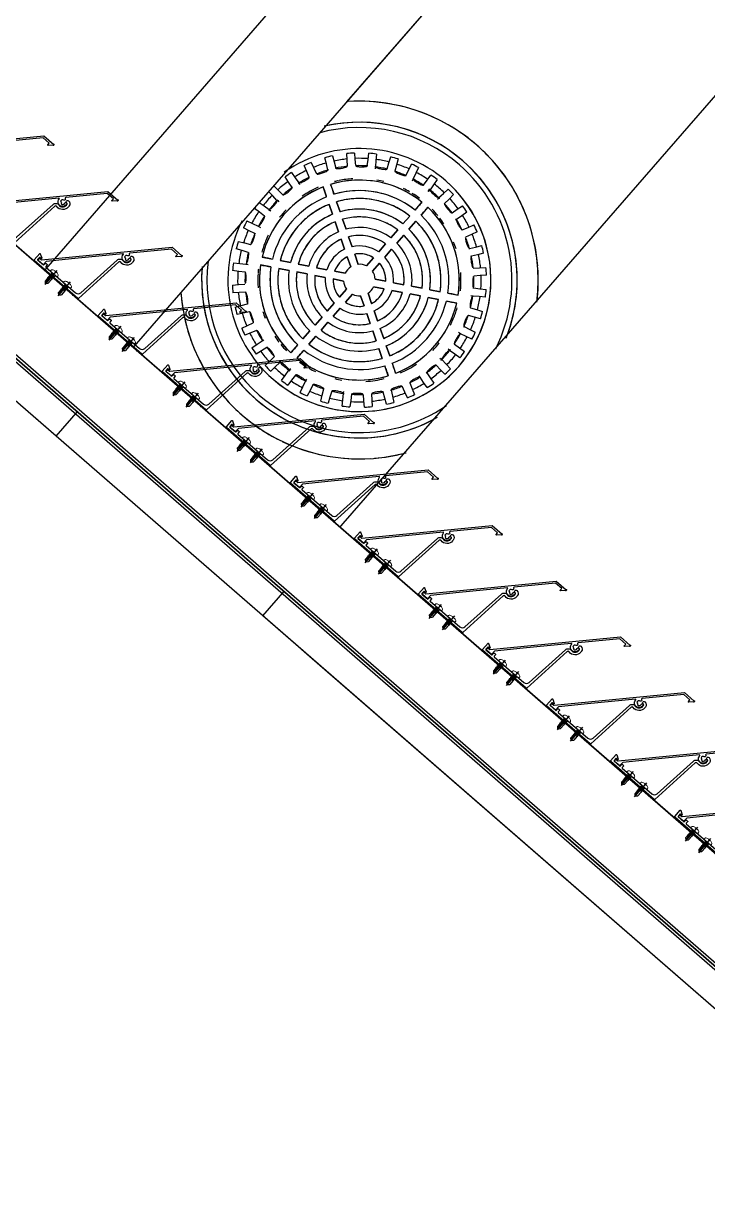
# Model space of a CAD drawing. Header units: millimetres. Extents: x -25371 to 2282244, y -90657 to 147824.
# Drawn here: x 1864195 to 1864719, y 41084 to 41974 of the extents above; entities that cross this region are included whole.
import ezdxf

# ---------------------------------------------------------------- set-up
doc = ezdxf.new("R2010")
doc.units = ezdxf.units.MM
doc.set_wipeout_variables(frame=1)
for name, color, linetype in [('000 - EXISTING_CANOPY_MAIN_COLOR_251', 7, 'Continuous'), ('010 - ASPG_ACCESSORIES_MAIN_COLOR_1', 7, 'Continuous'), ('010 - ASPG_EXTR_MAIN_COLOR_2', 7, 'Continuous'), ('010 - ASPG_FASTERN_MAIN_COLOR_1', 7, 'Continuous'), ('010 - ASPG_FRAMING_MAIN_COLOR_2', 7, 'Continuous'), ('010 - ASPG_FRAMING_SUB_COLOR_2', 7, 'Continuous'), ('010 - ASPG_FRAMING_WIPEOUT_', 7, 'Continuous')]:
    doc.layers.add(name, color=color, linetype=linetype)
doc.layers.add('010 - ASPG_EXTR_DEF_SUB', color=7, linetype='Continuous', plot=False)
doc.layers.add('SCREW', color=7, linetype='Continuous', lineweight=5)

# ---------------------------------------------------------------- blocks, each defined once
blk = doc.blocks.new('ø100 RD_ - ø100 RD_-V63-2510-01 ROOF LEVEL PLAN')
at = {"layer": '000 - EXISTING_CANOPY_MAIN_COLOR_251', "color": 7}
for p, q in [((-19.68, 85.51), (-19.35, 83.65)), ((-4.79, 85.95), (-4.93, 87.26)), ((-4.53, 87.62), (-4.53, 85.99)), ((4.93, 87.25), (4.79, 85.94)), ((25.71, 83.89), (25.28, 82.7)), ((-47.74, 73.62), (-46.93, 72.21)), ((-36.84, 57.75), (-40.87, 64.73)), ((-35.63, 67.76), (-31.59, 60.78)), ((31.59, 60.78), (35.63, 67.76)), ((40.87, 64.73), (36.84, 57.75)), ((-28.57, 55.54), (-24.53, 48.55)), ((-24.53, 48.55), (-28.57, 55.54)), ((28.57, 55.54), (24.53, 48.55)), ((24.53, 48.55), (28.57, 55.54)), ((-33.82, 52.51), (-29.78, 45.52)), ((-29.78, 45.52), (-33.82, 52.51)), ((33.82, 52.51), (29.78, 45.52)), ((29.78, 45.52), (33.82, 52.51)), ((73.62, 47.74), (72.16, 46.9)), ((-26.75, 40.28), (-22.71, 33.28)), ((-22.71, 33.28), (-26.75, 40.28)), ((-21.5, 43.31), (-17.47, 36.31)), ((-17.47, 36.31), (-21.5, 43.31)), ((21.5, 43.31), (17.47, 36.31)), ((17.47, 36.31), (21.5, 43.31)), ((26.75, 40.28), (22.71, 33.28)), ((22.71, 33.28), (26.75, 40.28)), ((-19.68, 28.03), (-15.63, 21.01)), ((-15.63, 21.01), (-19.68, 28.03)), ((-14.43, 31.06), (-10.38, 24.04)), ((-10.38, 24.04), (-14.43, 31.06)), ((10.38, 24.04), (14.43, 31.06)), ((14.37, 30.95), (10.38, 24.04)), ((19.68, 28.03), (15.63, 21.01)), ((15.63, 21.01), (19.68, 28.03)), ((-83.89, 25.71), (-82.64, 25.25)), ((-7.33, 18.76), (-3.23, 11.65)), ((-3.23, 11.65), (-7.33, 18.76)), ((7.33, 18.76), (3.23, 11.65)), ((3.23, 11.65), (7.33, 18.76)), ((85.51, 19.68), (83.65, 19.35)), ((-12.58, 15.73), (-8.48, 8.62)), ((-8.48, 8.62), (-12.58, 15.73)), ((12.58, 15.73), (8.48, 8.62)), ((8.48, 8.62), (12.58, 15.73)), ((-87.25, 4.93), (-85.81, 4.78)), ((-76.5, 3.03), (-68.43, 3.03)), ((-62.38, 3.03), (-54.31, 3.03)), ((-54.31, 3.03), (-62.38, 3.03)), ((-48.26, 3.03), (-40.18, 3.03)), ((-40.18, 3.03), (-48.26, 3.03)), ((-34.12, 3.03), (-26.02, 3.03)), ((-26.02, 3.03), (-34.12, 3.03)), ((-19.92, 3.03), (-11.7, 3.03)), ((-11.7, 3.03), (-19.92, 3.03)), ((19.92, 3.03), (11.7, 3.03)), ((11.7, 3.03), (19.92, 3.03)), ((34.12, 3.03), (26.02, 3.03)), ((26.02, 3.03), (34.12, 3.03)), ((48.26, 3.03), (40.18, 3.03)), ((40.18, 3.03), (48.26, 3.03)), ((62.38, 3.03), (54.31, 3.03)), ((54.31, 3.03), (62.38, 3.03)), ((68.43, 3.03), (76.5, 3.03)), ((85.81, 4.78), (87.26, 4.93)), ((87.62, 4.53), (85.86, 4.53)), ((-87.62, -4.53), (-85.86, -4.53)), ((-85.81, -4.78), (-87.26, -4.93)), ((-68.43, -3.03), (-76.5, -3.03)), ((-62.38, -3.03), (-54.31, -3.03)), ((-54.31, -3.03), (-62.38, -3.03)), ((-48.26, -3.03), (-40.18, -3.03)), ((-40.18, -3.03), (-48.26, -3.03)), ((-34.12, -3.03), (-26.02, -3.03)), ((-26.02, -3.03), (-34.12, -3.03)), ((-19.92, -3.03), (-11.7, -3.03)), ((-11.7, -3.03), (-19.92, -3.03)), ((-12.58, -15.73), (-8.48, -8.62)), ((-8.48, -8.62), (-12.58, -15.73)), ((12.58, -15.73), (8.48, -8.62)), ((8.48, -8.62), (12.58, -15.73)), ((19.92, -3.03), (11.7, -3.03)), ((11.7, -3.03), (19.92, -3.03)), ((34.12, -3.03), (26.02, -3.03)), ((26.02, -3.03), (34.12, -3.03)), ((48.26, -3.03), (40.18, -3.03)), ((40.18, -3.03), (48.26, -3.03)), ((62.38, -3.03), (54.31, -3.03)), ((54.31, -3.03), (62.38, -3.03)), ((76.5, -3.03), (68.43, -3.03)), ((87.25, -4.93), (85.81, -4.78)), ((-7.33, -18.76), (-3.23, -11.65)), ((-3.23, -11.65), (-7.33, -18.76)), ((7.33, -18.76), (3.23, -11.65)), ((3.23, -11.65), (7.33, -18.76)), ((-85.51, -19.68), (-83.65, -19.35)), ((-19.68, -28.03), (-15.63, -21.01)), ((-15.63, -21.01), (-19.68, -28.03)), ((-14.43, -31.06), (-10.38, -24.04)), ((-10.38, -24.04), (-14.43, -31.06)), ((14.43, -31.06), (10.38, -24.04)), ((10.38, -24.04), (14.37, -30.95)), ((19.68, -28.03), (15.63, -21.01)), ((15.63, -21.01), (19.68, -28.03)), ((83.89, -25.71), (82.64, -25.25)), ((-26.75, -40.28), (-22.71, -33.28)), ((-22.71, -33.28), (-26.75, -40.28)), ((26.75, -40.28), (22.71, -33.28)), ((22.71, -33.28), (26.75, -40.28)), ((-21.5, -43.31), (-17.47, -36.31)), ((-17.47, -36.31), (-21.5, -43.31)), ((21.5, -43.31), (17.47, -36.31)), ((17.47, -36.31), (21.5, -43.31)), ((-73.62, -47.74), (-72.16, -46.9)), ((-33.82, -52.51), (-29.78, -45.52)), ((-29.78, -45.52), (-33.82, -52.51)), ((-28.57, -55.54), (-24.53, -48.55)), ((-24.53, -48.55), (-28.57, -55.54)), ((28.57, -55.54), (24.53, -48.55)), ((24.53, -48.55), (28.57, -55.54)), ((33.82, -52.51), (29.78, -45.52)), ((29.78, -45.52), (33.82, -52.51)), ((-40.87, -64.73), (-36.84, -57.75)), ((-31.59, -60.78), (-35.63, -67.76)), ((35.63, -67.76), (31.59, -60.78)), ((36.84, -57.75), (40.87, -64.73)), ((47.74, -73.62), (46.93, -72.21)), ((-25.71, -83.89), (-25.25, -82.63)), ((-4.93, -87.25), (-4.78, -85.87)), ((4.53, -87.62), (4.53, -85.93)), ((4.78, -85.88), (4.93, -87.26)), ((19.68, -85.51), (19.33, -83.53))]:
    blk.add_line(p, q, dxfattribs=at)
at = {"layer": '000 - EXISTING_CANOPY_MAIN_COLOR_251', "color": 7, "flags": 128}
for points in [[(-38.46, 89.46), (-36.34, 85.13), (-34.23, 80.79)], [(-25.7, 83.87), (-26.87, 88.56), (-28.04, 93.25)], [(-22.34, 94.78), (-21.01, 90.14), (-19.68, 85.51)], [(-10.75, 87.06), (-11.09, 91.88), (-11.43, 96.7)], [(-5.54, 97.22), (-5.04, 92.42), (-4.53, 87.62)], [(4.53, 87.6), (5.04, 92.41), (5.54, 97.22)], [(11.43, 96.7), (11.09, 91.89), (10.75, 87.08)], [(19.68, 85.49), (21.01, 90.13), (22.34, 94.78)], [(28.04, 93.25), (26.88, 88.57), (25.71, 83.89)], [(34.22, 80.77), (36.34, 85.12), (38.46, 89.46)], [(-53.41, 81.42), (-50.57, 77.52), (-47.74, 73.62)], [(-39.88, 78.13), (-41.84, 82.55), (-43.81, 86.96)], [(43.81, 86.96), (41.85, 82.56), (39.89, 78.15)], [(47.73, 73.6), (50.57, 77.51), (53.41, 81.42)], [(-52.84, 70.02), (-55.54, 74.03), (-58.25, 78.04)], [(58.25, 78.04), (55.55, 74.04), (52.85, 70.04)], [(-64.19, 59.78), (-67.55, 63.26), (-70.91, 66.74)], [(-66.74, 70.91), (-63.27, 67.56), (-59.8, 64.21)], [(59.78, 64.19), (63.26, 67.55), (66.74, 70.91)], [(70.91, 66.74), (67.56, 63.27), (64.21, 59.8)], [(-78.04, 58.25), (-74.04, 55.55), (-70.04, 52.85)], [(70.02, 52.84), (74.03, 55.54), (78.04, 58.25)], [(-73.6, 47.73), (-77.51, 50.57), (-81.42, 53.41)], [(81.42, 53.41), (77.52, 50.57), (73.62, 47.74)], [(-80.77, 34.22), (-85.12, 36.34), (-89.46, 38.46)], [(-86.96, 43.81), (-82.56, 41.85), (-78.15, 39.89)], [(78.13, 39.88), (82.55, 41.84), (86.96, 43.81)], [(89.46, 38.46), (85.13, 36.34), (80.79, 34.23)], [(-93.25, 28.04), (-88.57, 26.88), (-83.89, 25.71)], [(83.87, 25.7), (88.56, 26.87), (93.25, 28.04)], [(-85.49, 19.68), (-90.13, 21.01), (-94.78, 22.34)], [(94.78, 22.34), (90.14, 21.01), (85.51, 19.68)], [(-96.7, 11.43), (-91.89, 11.09), (-87.08, 10.75)], [(87.06, 10.75), (91.88, 11.09), (96.7, 11.43)], [(-87.6, 4.53), (-92.41, 5.04), (-97.22, 5.54)], [(97.22, 5.54), (92.42, 5.04), (87.62, 4.53)], [(-97.22, -5.54), (-92.42, -5.04), (-87.62, -4.53)], [(87.6, -4.53), (92.41, -5.04), (97.22, -5.54)], [(-87.06, -10.75), (-91.88, -11.09), (-96.7, -11.43)], [(96.7, -11.43), (91.89, -11.09), (87.08, -10.75)], [(-94.78, -22.34), (-90.14, -21.01), (-85.51, -19.68)], [(-83.87, -25.7), (-88.56, -26.87), (-93.25, -28.04)], [(93.25, -28.04), (88.57, -26.88), (83.89, -25.71)], [(85.49, -19.68), (90.13, -21.01), (94.78, -22.34)], [(-89.46, -38.46), (-85.13, -36.34), (-80.79, -34.23)], [(80.77, -34.22), (85.12, -36.34), (89.46, -38.46)], [(-78.13, -39.88), (-82.55, -41.84), (-86.96, -43.81)], [(86.96, -43.81), (82.56, -41.85), (78.15, -39.89)], [(-81.42, -53.41), (-77.52, -50.57), (-73.62, -47.74)], [(-70.02, -52.84), (-74.03, -55.54), (-78.04, -58.25)], [(78.04, -58.25), (74.04, -55.55), (70.04, -52.85)], [(73.6, -47.73), (77.51, -50.57), (81.42, -53.41)], [(-70.91, -66.74), (-67.56, -63.27), (-64.21, -59.8)], [(64.19, -59.78), (67.55, -63.26), (70.91, -66.74)], [(-59.78, -64.19), (-63.26, -67.55), (-66.74, -70.91)], [(-58.25, -78.04), (-55.55, -74.04), (-52.85, -70.04)], [(52.84, -70.02), (55.54, -74.03), (58.25, -78.04)], [(66.74, -70.91), (63.27, -67.56), (59.8, -64.21)], [(-47.73, -73.6), (-50.57, -77.51), (-53.41, -81.42)], [(-43.81, -86.96), (-41.85, -82.56), (-39.89, -78.15)], [(39.88, -78.13), (41.84, -82.55), (43.81, -86.96)], [(53.41, -81.42), (50.57, -77.52), (47.74, -73.62)], [(-34.22, -80.77), (-36.34, -85.12), (-38.46, -89.46)], [(-28.04, -93.25), (-26.88, -88.57), (-25.71, -83.89)], [(-19.68, -85.49), (-21.01, -90.13), (-22.34, -94.78)], [(-11.43, -96.7), (-11.09, -91.89), (-10.75, -87.08)], [(-4.53, -87.6), (-5.04, -92.41), (-5.5, -96.86)], [(5.5, -96.86), (5.04, -92.42), (4.53, -87.62)], [(10.75, -87.06), (11.09, -91.88), (11.43, -96.7)], [(22.34, -94.78), (21.01, -90.14), (19.68, -85.51)], [(25.7, -83.87), (26.87, -88.56), (28.04, -93.25)], [(38.46, -89.46), (36.34, -85.13), (34.23, -80.79)]]:
    blk.add_lwpolyline(points, dxfattribs=at)
at = {"layer": '000 - EXISTING_CANOPY_MAIN_COLOR_251', "color": 7}
for radius, start, end in [(137, 123.8696, 180), (120.88, 109.36217, 180), (120.88, 110.37984, 180), (120.88, 114.54545, 180), (116.85, 104.26661, 180), (137, 124.28124, 134.14922), (120.88, 109.36217, 113.99715), (116.85, 360, 75.73755), (120.88, 0, 70.63783), (120.88, 360, 70.63783), (120.88, 0, 69.62571), (137, 0, 56.1304), (137, 45.84861, 55.29895), (100.74, 0, 180), (100.74, 360, 180), (137, 135.51795, 149.29465), (97.38, 113.2617, 116.7383), (93.26, 106.85927, 113.14043), (97.38, 103.2617, 106.7383), (93.26, 96.85927, 103.14043), (97.38, 93.2617, 96.7383), (93.26, 86.85927, 93.14043), (97.38, 83.2617, 86.7383), (93.26, 76.85927, 83.14043), (97.38, 73.2617, 76.7383), (93.26, 66.85927, 73.14043), (97.38, 63.2617, 66.7383), (137, 30.70286, 44.48065), (97.38, 123.2617, 126.7383), (93.26, 116.85927, 123.14043), (87.65, 106.72401, 112.69753), (87.65, 106.72401, 112.69753), (87.65, 96.89055, 103.22028), (87.65, 96.89055, 103.22028), (87.65, 86.38567, 93.62582), (87.65, 86.38567, 93.62582), (87.65, 76.78285, 82.99935), (87.65, 76.78285, 82.99935), (87.65, 67.3133, 73.29245), (87.65, 67.3133, 73.29245), (93.26, 56.85927, 63.14043), (97.38, 53.2617, 56.7383), (93.26, 126.85927, 133.14043), (87.65, 117.01726, 123.28132), (87.65, 117.01726, 123.28132), (76.56, 62.2683, 117.7317), (76.56, 99.2439, 117.7317), (76.56, 80.7561, 99.23551), (76.56, 62.2683, 80.74752), (87.65, 56.72479, 62.89523), (87.65, 56.72479, 62.89523), (93.26, 46.85927, 53.14043), (137, 150.35983, 164.55878), (76.56, 122.2683, 177.7317), (93.26, 136.85927, 143.14043), (97.38, 133.2617, 136.7383), (87.65, 126.79374, 132.78625), (87.65, 126.79374, 132.78625), (76.56, 122.2683, 140.74759), (68.5, 62.53532, 117.46468), (68.5, 62.53532, 117.46468), (62.46, 62.78086, 117.21914), (62.46, 84.55617, 95.43188), (76.56, 39.2439, 57.7317), (76.56, 2.2683, 57.7317), (87.65, 47.22561, 53.2195), (87.65, 47.22561, 53.2195), (97.38, 43.2617, 46.7383), (93.26, 36.85927, 43.14043), (137, 15.4383, 29.63882), (97.38, 143.2617, 146.7383), (87.65, 137.22561, 143.2195), (87.65, 137.22561, 143.2195), (68.5, 122.53532, 177.46468), (68.5, 122.53532, 177.46468), (62.46, 106.33148, 117.21914), (54.4, 74.67118, 116.80676), (54.4, 63.19324, 116.80676), (62.46, 95.44383, 106.32037), (62.46, 73.66852, 84.544), (62.46, 62.78086, 73.65676), (68.5, 2.53532, 57.46468), (68.5, 2.53532, 57.46468), (87.65, 36.79374, 42.78625), (87.65, 36.79374, 42.78625), (97.38, 33.2617, 36.7383), (93.26, 146.85927, 153.14043), (87.65, 146.72479, 152.89523), (87.65, 146.72479, 152.89523), (76.56, 140.7561, 159.23359), (62.46, 122.78086, 177.21914), (54.4, 123.19324, 176.80676), (62.46, 133.66852, 144.54323), (54.4, 123.19324, 154.66132), (62.46, 122.78086, 133.65854), (48.35, 63.59289, 116.40711), (48.35, 103.20861, 116.40711), (48.35, 90.00489, 103.20356), (48.35, 76.8012, 90), (48.35, 63.59289, 76.79644), (54.4, 63.19324, 73.91594), (54.4, 3.19324, 56.80676), (54.4, 3.19324, 56.80676), (62.46, 46.33148, 57.21914), (62.46, 2.78086, 57.21914), (62.46, 35.44383, 46.32162), (76.56, 20.7561, 39.2365), (87.65, 27.01726, 33.28132), (87.65, 27.01726, 33.28132), (93.26, 26.85927, 33.14043), (97.38, 153.2617, 156.7383), (93.26, 156.85927, 163.14043), (62.46, 144.55617, 155.4304), (48.35, 123.59289, 176.40711), (48.35, 123.59289, 136.79644), (40.29, 64.31271, 115.68729), (40.29, 64.31271, 115.68729), (48.35, 43.2081, 56.40711), (48.35, 3.59289, 56.40711), (62.46, 24.55617, 35.43256), (93.26, 16.85927, 23.14043), (97.38, 23.2617, 26.7383), (137, 165.6, 180), (97.38, 163.2617, 166.7383), (87.65, 157.3133, 163.29245), (87.65, 157.3133, 163.29245), (76.56, 159.2439, 177.7317), (48.35, 136.80101, 150), (40.29, 124.31271, 175.68729), (40.29, 124.31271, 175.68729), (34.25, 125.07563, 174.92437), (34.25, 125.07563, 137.51592), (34.25, 65.07563, 114.92437), (34.25, 102.46219, 114.92437), (34.25, 90, 102.43794), (34.25, 77.53781, 89.97212), (34.25, 65.18355, 77.51239), (34.25, 42.46219, 54.92437), (34.25, 5.07563, 54.92437), (40.29, 4.31271, 55.68729), (40.29, 4.31271, 55.68729), (48.35, 30.00543, 43.20356), (76.56, 2.2683, 20.74653), (87.65, 16.72401, 22.69753), (87.65, 16.72401, 22.69753), (97.38, 13.2617, 16.7383), (137, 0, 14.4), (93.26, 166.85927, 173.14043), (87.65, 166.78285, 172.99935), (87.65, 166.78285, 172.99935), (62.46, 155.44383, 166.3186), (54.4, 155.36135, 176.80676), (48.35, 150.00474, 163.20356), (34.25, 137.53781, 149.96992), (26.19, 126.64356, 173.35644), (26.19, 126.64356, 173.35644), (26.19, 66.64356, 113.35644), (26.19, 66.64356, 113.35644), (20.15, 68.65011, 111.34989), (20.15, 97.11663, 111.34989), (20.15, 82.88337, 97.11585), (20.15, 68.65011, 82.88256), (26.19, 6.64356, 53.35644), (26.19, 6.64356, 53.35644), (34.25, 30, 42.43992), (48.35, 16.80171, 30), (62.46, 13.66852, 24.5439), (87.65, 6.89055, 13.22028), (87.65, 6.89055, 13.22028), (93.26, 6.85927, 13.14043), (97.38, 173.2617, 176.7383), (62.46, 166.33148, 177.21914), (48.35, 163.2085, 176.40711), (34.25, 162.46219, 174.92437), (34.25, 150, 162.43567), (20.15, 128.65011, 171.34989), (20.15, 142.88337, 157.11582), (20.15, 128.65011, 142.88248), (12.09, 74.51697, 105.48303), (12.09, 74.51697, 105.48303), (20.15, 37.11663, 51.34989), (20.15, 8.65011, 51.34989), (20.15, 22.88337, 37.1159), (34.25, 17.53781, 29.97352), (34.25, 5.07563, 17.51311), (48.35, 3.59289, 16.79644), (62.46, 2.78086, 13.65623), (97.38, 3.2617, 6.7383), (93.26, 176.85898, 180), (87.65, 176.38567, 180), (87.65, 176.38567, 180), (20.15, 157.11663, 171.34989), (12.09, 134.51697, 165.48303), (12.09, 134.51697, 165.48303), (12.09, 14.51697, 45.48303), (12.09, 14.51697, 45.48303), (20.15, 8.65011, 22.88264), (87.65, 0, 3.62582), (87.65, 360, 3.62582), (93.26, 360, 3.14073), (137, 180, 194.4), (137, 180, 224.99032), (120.88, 180, 233.44679), (120.88, 180, 233.92789), (120.88, 180, 233.92789), (116.85, 180, 236.08835), (100.74, 180, 255.83473), (100.74, 180, 255.83473), (97.38, 183.2617, 186.7383), (93.26, 180, 183.14073), (87.65, 180, 183.62582), (87.65, 180, 183.62582), (76.56, 182.2683, 200.74653), (76.56, 182.2683, 237.7317), (68.5, 182.53532, 204.50706), (68.5, 182.53532, 237.46468), (62.46, 182.78086, 193.65623), (62.46, 182.78086, 237.21914), (54.4, 183.19324, 204.63865), (54.4, 183.19324, 236.80676), (48.35, 183.59289, 196.79644), (48.35, 183.59289, 236.40711), (40.29, 184.31271, 235.68729), (40.29, 184.31271, 235.68729), (34.25, 185.07563, 197.51311), (34.25, 185.07563, 234.92437), (26.19, 186.64356, 233.35644), (26.19, 186.64356, 233.35644), (20.15, 188.65011, 202.88264), (20.15, 188.65011, 231.34989), (20.15, 202.88337, 217.1159), (12.09, 194.51697, 225.48303), (12.09, 194.51697, 225.48303), (12.09, 314.51697, 345.48303), (12.09, 314.51697, 345.48303), (20.15, 308.65011, 351.34989), (26.19, 306.64356, 353.35644), (26.19, 306.64356, 353.35644), (20.15, 322.88337, 337.11582), (20.15, 337.11663, 351.34989), (34.25, 305.07563, 354.92437), (40.29, 304.31271, 355.68729), (40.29, 304.31271, 355.68729), (100.74, 284.16527, 0), (100.74, 284.16527, 0), (48.35, 303.59289, 356.40711), (54.4, 303.19324, 356.80676), (54.4, 303.19324, 356.80676), (34.25, 342.46219, 354.92437), (62.46, 302.78086, 357.21914), (68.5, 302.53532, 357.46468), (76.56, 302.2683, 357.7317), (48.35, 343.2085, 356.40711), (62.46, 346.33148, 357.21914), (68.5, 335.49294, 357.46468), (116.85, 303.91465, 0), (120.88, 306.07211, 0), (120.88, 306.07211, 0), (76.56, 339.2439, 357.7317), (120.88, 306.55854, 0), (87.65, 356.38567, 0), (87.65, 356.38567, 360), (93.26, 356.85898, 360), (97.38, 353.2617, 356.7383), (137, 315.00968, 0), (137, 345.6, 0), (93.26, 186.85927, 193.14043), (87.65, 186.89055, 193.22028), (87.65, 186.89055, 193.22028), (62.46, 193.66852, 204.5439), (48.35, 196.80171, 210), (34.25, 197.53781, 209.97352), (34.25, 210, 222.43992), (20.15, 217.11663, 231.34989), (12.09, 254.51697, 285.48303), (12.09, 254.51697, 285.48303), (20.15, 308.65011, 322.88248), (34.25, 317.53781, 329.96992), (34.25, 330, 342.43567), (48.35, 330.00474, 343.20356), (62.46, 335.44383, 346.3186), (87.65, 346.78285, 352.99935), (87.65, 346.78285, 352.99935), (93.26, 346.85927, 353.14043), (97.38, 193.2617, 196.7383), (87.65, 196.72401, 202.69753), (87.65, 196.72401, 202.69753), (62.46, 204.55617, 215.43256), (54.4, 205.35177, 236.80676), (48.35, 210.00543, 223.20356), (34.25, 222.46219, 234.92437), (26.19, 246.64356, 293.35644), (26.19, 246.64356, 293.35644), (20.15, 248.65011, 262.88256), (20.15, 248.65011, 291.34989), (20.15, 262.88337, 277.11585), (20.15, 277.11663, 291.34989), (34.25, 305.07563, 317.51592), (48.35, 316.80101, 330), (62.46, 324.55617, 335.4304), (87.65, 337.3133, 343.29245), (87.65, 337.3133, 343.29245), (97.38, 343.2617, 346.7383), (93.26, 196.85927, 203.14043), (76.56, 200.7561, 219.2365), (68.5, 205.42799, 237.46468), (48.35, 223.2081, 236.40711), (34.25, 245.07563, 257.51239), (34.25, 245.07563, 294.92437), (34.25, 257.53781, 269.97212), (34.25, 270, 282.43794), (34.25, 282.46219, 294.81623), (48.35, 303.59289, 316.79644), (68.5, 302.53532, 334.56925), (76.56, 320.7561, 339.23359), (93.26, 336.85927, 343.14043), (137, 195.4383, 209.63882), (97.38, 203.2617, 206.7383), (93.26, 206.85927, 213.14043), (87.65, 207.01726, 213.28132), (87.65, 207.01726, 213.28132), (62.46, 215.44383, 226.32162), (48.35, 243.59289, 256.79644), (48.35, 243.59289, 296.40711), (40.29, 244.31271, 295.68729), (40.29, 244.31271, 295.68729), (48.35, 283.20861, 296.40711), (62.46, 313.66852, 324.54323), (87.65, 326.72479, 332.89523), (87.65, 326.72479, 332.89523), (93.26, 326.85927, 333.14043), (97.38, 333.2617, 336.7383), (137, 330.35983, 344.55878), (97.38, 213.2617, 216.7383), (87.65, 216.79374, 222.78625), (87.65, 216.79374, 222.78625), (76.56, 219.2439, 237.7317), (62.46, 226.33148, 237.21914), (54.4, 243.19324, 285.34037), (54.4, 243.19324, 296.80676), (48.35, 256.8012, 270), (48.35, 270.00489, 283.20356), (54.4, 286.08406, 296.80676), (62.46, 302.78086, 313.65854), (76.56, 302.2683, 320.74759), (87.65, 317.22561, 323.2195), (87.65, 317.22561, 323.2195), (97.38, 323.2617, 326.7383), (93.26, 216.85927, 223.14043), (68.5, 242.53532, 297.46468), (68.5, 242.53532, 297.46468), (62.46, 242.78086, 253.65676), (62.46, 242.78086, 297.21914), (62.46, 253.66852, 264.544), (62.46, 264.55617, 275.43188), (62.46, 275.44383, 286.32037), (62.46, 286.33148, 297.21914), (93.26, 316.85927, 323.14043), (137, 210.70286, 224.48065), (97.38, 223.2617, 226.7383), (93.26, 226.85927, 233.14043), (87.65, 227.22561, 233.2195), (87.65, 227.22561, 233.2195), (76.56, 242.2683, 260.74752), (76.56, 242.2683, 297.7317), (76.56, 279.2439, 297.7317), (87.65, 306.79374, 312.78625), (87.65, 306.79374, 312.78625), (93.26, 306.85927, 313.14043), (97.38, 313.2617, 316.7383), (137, 315.51795, 329.29465), (97.38, 233.2617, 236.7383), (93.26, 236.85927, 243.14043), (87.65, 236.72479, 242.89523), (87.65, 236.72479, 242.89523), (76.56, 260.7561, 279.23551), (87.65, 297.01726, 303.28132), (87.65, 297.01726, 303.28132), (93.26, 296.85927, 303.14043), (97.38, 303.2617, 306.7383), (97.38, 243.2617, 246.7383), (93.26, 246.85927, 253.14043), (87.65, 247.3133, 253.29245), (87.65, 247.3133, 253.29245), (87.65, 256.78285, 262.99935), (87.65, 256.78285, 262.99935), (87.65, 266.38567, 273.62582), (87.65, 266.38567, 273.62582), (87.65, 276.89055, 283.22028), (87.65, 276.89055, 283.22028), (87.65, 286.72401, 292.69753), (87.65, 286.72401, 292.69753), (93.26, 286.85927, 293.14043), (97.38, 293.2617, 296.7383), (97.38, 253.2617, 256.7383), (93.26, 256.85927, 263.14043), (97.38, 263.2617, 264.12929), (93.26, 266.85927, 273.14043), (97.38, 275.87071, 276.7383), (93.26, 276.85927, 283.14043), (97.38, 283.2617, 286.7383)]:
    blk.add_arc((0, 0), radius, start, end, dxfattribs=at)
for points, knots in [([(-34.23, 80.79), (-34.19, 80.68), (-33.95, 80.55), (-33.13, 80.57), (-31.93, 80.82), (-30.48, 81.25), (-28.97, 81.8), (-27.34, 82.5), (-25.97, 83.28), (-25.66, 83.71), (-25.7, 83.87)], [0, 0, 0, 0, 0.111111, 0.222222, 0.333333, 0.444444, 0.555556, 0.666667, 0.833333, 1, 1, 1, 1]), ([(-19.68, 85.51), (-19.66, 85.39), (-19.45, 85.22), (-18.64, 85.1), (-17.41, 85.14), (-15.91, 85.31), (-14.33, 85.59), (-12.6, 85.99), (-11.12, 86.52), (-10.74, 86.89), (-10.75, 87.06)], [0, 0, 0, 0, 0.111111, 0.222222, 0.333333, 0.444444, 0.555556, 0.666667, 0.833333, 1, 1, 1, 1]), ([(-4.53, 87.62), (-4.53, 87.51), (-4.35, 87.31), (-3.58, 87.05), (-2.36, 86.87), (-0.86, 86.78), (0.75, 86.77), (2.52, 86.87), (4.07, 87.14), (4.51, 87.43), (4.53, 87.6)], [0, 0, 0, 0, 0.111111, 0.222222, 0.333333, 0.444444, 0.555556, 0.666667, 0.833333, 1, 1, 1, 1]), ([(10.75, 87.08), (10.73, 86.97), (10.87, 86.74), (11.59, 86.34), (12.76, 85.96), (14.22, 85.61), (15.81, 85.32), (17.57, 85.11), (19.14, 85.11), (19.63, 85.32), (19.68, 85.49)], [0, 0, 0, 0, 0.111111, 0.222222, 0.333333, 0.444444, 0.555556, 0.666667, 0.833333, 1, 1, 1, 1]), ([(25.71, 83.89), (25.67, 83.78), (25.77, 83.53), (26.41, 83.02), (27.49, 82.44), (28.87, 81.84), (30.38, 81.28), (32.08, 80.77), (33.63, 80.49), (34.15, 80.62), (34.22, 80.77)], [0, 0, 0, 0, 0.111111, 0.222222, 0.333333, 0.444444, 0.555556, 0.666667, 0.833333, 1, 1, 1, 1]), ([(-47.74, 73.62), (-47.68, 73.52), (-47.42, 73.43), (-46.62, 73.6), (-45.48, 74.05), (-44.13, 74.72), (-42.74, 75.52), (-41.25, 76.5), (-40.04, 77.5), (-39.81, 77.98), (-39.88, 78.13)], [0, 0, 0, 0, 0.111111, 0.222222, 0.333333, 0.444444, 0.555556, 0.666667, 0.833333, 1, 1, 1, 1]), ([(-19.8, 75.23), (-21.46, 74.8), (-25.96, 73.45), (-30.32, 71.7), (-33.02, 70.44)], [0.58193651, 0.58193651, 0.58193651, 0.58193651, 0.60294118, 0.63953992, 0.63953992, 0.63953992, 0.63953992]), ([(39.96, 77.75), (40.06, 77.58), (40.43, 77.17), (41.39, 76.41), (42.65, 75.58), (44.04, 74.77), (45.62, 73.97), (47.1, 73.43), (47.63, 73.46), (47.73, 73.6)], [0.1111111, 0.1111111, 0.1111111, 0.1111111, 0.2222222, 0.3333333, 0.4444444, 0.5555556, 0.6666667, 0.8333333, 1, 1, 1, 1]), ([(-59.39, 64.14), (-59.2, 64.18), (-58.69, 64.38), (-57.65, 65.03), (-56.44, 65.92), (-55.2, 66.96), (-53.91, 68.17), (-52.89, 69.37), (-52.74, 69.88), (-52.84, 70.02)], [0.1111111, 0.1111111, 0.1111111, 0.1111111, 0.2222222, 0.3333333, 0.4444444, 0.5555556, 0.6666667, 0.8333333, 1, 1, 1, 1]), ([(-44.46, 63.83), (-47.25, 61.9), (-50.95, 58.94), (-54.36, 55.67), (-55.3, 54.72)], [0.69366574, 0.69366574, 0.69366574, 0.69366574, 0.73529412, 0.75171044, 0.75171044, 0.75171044, 0.75171044]), ([(52.85, 70.04), (52.78, 69.95), (52.78, 69.68), (53.21, 68.98), (54.03, 68.06), (55.12, 67.03), (56.35, 65.99), (57.77, 64.93), (58.79, 64.33), (59.25, 64.17), (59.35, 64.15)], [0, 0, 0, 0, 0.1111111, 0.2222222, 0.3333333, 0.4444444, 0.5555556, 0.6666667, 0.8333333, 0.8888889, 0.8888889, 0.8888889, 0.8888889]), ([(-70.04, 52.85), (-69.95, 52.78), (-69.68, 52.78), (-68.98, 53.21), (-68.06, 54.03), (-67.03, 55.12), (-65.99, 56.35), (-64.93, 57.77), (-64.33, 58.79), (-64.17, 59.25), (-64.15, 59.35)], [0, 0, 0, 0, 0.1111111, 0.2222222, 0.3333333, 0.4444444, 0.5555556, 0.6666667, 0.8333333, 0.8888889, 0.8888889, 0.8888889, 0.8888889]), ([(64.14, 59.39), (64.18, 59.2), (64.38, 58.69), (65.03, 57.65), (65.92, 56.44), (66.96, 55.2), (68.17, 53.91), (69.37, 52.89), (69.88, 52.74), (70.02, 52.84)], [0.1111111, 0.1111111, 0.1111111, 0.1111111, 0.2222222, 0.3333333, 0.4444444, 0.5555556, 0.6666667, 0.8333333, 1, 1, 1, 1]), ([(-77.75, 39.96), (-77.58, 40.06), (-77.17, 40.43), (-76.41, 41.39), (-75.58, 42.65), (-74.77, 44.04), (-73.97, 45.62), (-73.43, 47.1), (-73.46, 47.63), (-73.6, 47.73)], [0.1111111, 0.1111111, 0.1111111, 0.1111111, 0.2222222, 0.3333333, 0.4444444, 0.5555556, 0.6666667, 0.8333333, 1, 1, 1, 1]), ([(73.62, 47.74), (73.52, 47.68), (73.43, 47.42), (73.6, 46.62), (74.05, 45.48), (74.72, 44.13), (75.52, 42.74), (76.5, 41.25), (77.5, 40.04), (77.98, 39.81), (78.13, 39.88)], [0, 0, 0, 0, 0.111111, 0.222222, 0.333333, 0.444444, 0.555556, 0.666667, 0.833333, 1, 1, 1, 1]), ([(-83.89, 25.71), (-83.78, 25.67), (-83.53, 25.77), (-83.02, 26.41), (-82.44, 27.49), (-81.84, 28.87), (-81.28, 30.38), (-80.77, 32.08), (-80.49, 33.63), (-80.62, 34.15), (-80.77, 34.22)], [0, 0, 0, 0, 0.111111, 0.222222, 0.333333, 0.444444, 0.555556, 0.666667, 0.833333, 1, 1, 1, 1]), ([(80.79, 34.23), (80.68, 34.19), (80.55, 33.95), (80.57, 33.13), (80.82, 31.93), (81.25, 30.48), (81.8, 28.97), (82.5, 27.34), (83.28, 25.97), (83.71, 25.66), (83.87, 25.7)], [0, 0, 0, 0, 0.111111, 0.222222, 0.333333, 0.444444, 0.555556, 0.666667, 0.833333, 1, 1, 1, 1]), ([(-87.08, 10.75), (-86.97, 10.73), (-86.74, 10.87), (-86.34, 11.59), (-85.96, 12.76), (-85.61, 14.22), (-85.32, 15.81), (-85.11, 17.57), (-85.11, 19.14), (-85.32, 19.63), (-85.49, 19.68)], [0, 0, 0, 0, 0.111111, 0.222222, 0.333333, 0.444444, 0.555556, 0.666667, 0.833333, 1, 1, 1, 1]), ([(85.51, 19.68), (85.39, 19.66), (85.22, 19.45), (85.1, 18.64), (85.14, 17.41), (85.31, 15.91), (85.59, 14.33), (85.99, 12.6), (86.52, 11.12), (86.89, 10.74), (87.06, 10.75)], [0, 0, 0, 0, 0.111111, 0.222222, 0.333333, 0.444444, 0.555556, 0.666667, 0.833333, 1, 1, 1, 1]), ([(-86.78, 0), (-86.78, 0.67), (-86.83, 2.02), (-87.02, 3.51), (-87.3, 4.34), (-87.5, 4.52), (-87.6, 4.53)], [0, 0, 0, 0, 0.285714, 0.571429, 0.785714, 1, 1, 1, 1]), ([(87.62, 4.53), (87.55, 4.53), (87.42, 4.46), (87.16, 4.02), (86.95, 3.05), (86.81, 1.54), (86.78, 0.51), (86.78, 0)], [0, 0, 0, 0, 0.142857, 0.285714, 0.571429, 0.785714, 1, 1, 1, 1]), ([(-87.62, -4.53), (-87.55, -4.53), (-87.42, -4.46), (-87.16, -4.02), (-86.95, -3.05), (-86.81, -1.54), (-86.78, -0.51), (-86.78, 0)], [0, 0, 0, 0, 0.142857, 0.285714, 0.571429, 0.785714, 1, 1, 1, 1]), ([(86.78, 0), (86.78, -0.67), (86.83, -2.02), (87.02, -3.51), (87.3, -4.34), (87.5, -4.52), (87.6, -4.53)], [0, 0, 0, 0, 0.285714, 0.571429, 0.785714, 1, 1, 1, 1]), ([(-85.51, -19.68), (-85.39, -19.66), (-85.22, -19.45), (-85.1, -18.64), (-85.14, -17.41), (-85.31, -15.91), (-85.59, -14.33), (-85.99, -12.6), (-86.52, -11.12), (-86.89, -10.74), (-87.06, -10.75)], [0, 0, 0, 0, 0.111111, 0.222222, 0.333333, 0.444444, 0.555556, 0.666667, 0.833333, 1, 1, 1, 1]), ([(87.08, -10.75), (86.97, -10.73), (86.74, -10.87), (86.34, -11.59), (85.96, -12.76), (85.61, -14.22), (85.32, -15.81), (85.11, -17.57), (85.11, -19.14), (85.32, -19.63), (85.49, -19.68)], [0, 0, 0, 0, 0.111111, 0.222222, 0.333333, 0.444444, 0.555556, 0.666667, 0.833333, 1, 1, 1, 1]), ([(-80.79, -34.23), (-80.68, -34.19), (-80.55, -33.95), (-80.57, -33.13), (-80.82, -31.93), (-81.25, -30.48), (-81.8, -28.97), (-82.5, -27.34), (-83.28, -25.97), (-83.71, -25.66), (-83.87, -25.7)], [0, 0, 0, 0, 0.111111, 0.222222, 0.333333, 0.444444, 0.555556, 0.666667, 0.833333, 1, 1, 1, 1]), ([(83.89, -25.71), (83.78, -25.67), (83.53, -25.77), (83.02, -26.41), (82.44, -27.49), (81.84, -28.87), (81.28, -30.38), (80.77, -32.08), (80.49, -33.63), (80.62, -34.15), (80.77, -34.22)], [0, 0, 0, 0, 0.111111, 0.222222, 0.333333, 0.444444, 0.555556, 0.666667, 0.833333, 1, 1, 1, 1]), ([(-73.62, -47.74), (-73.52, -47.68), (-73.43, -47.42), (-73.6, -46.62), (-74.05, -45.48), (-74.72, -44.13), (-75.52, -42.74), (-76.5, -41.25), (-77.5, -40.04), (-77.98, -39.81), (-78.13, -39.88)], [0, 0, 0, 0, 0.111111, 0.222222, 0.333333, 0.444444, 0.555556, 0.666667, 0.833333, 1, 1, 1, 1]), ([(77.75, -39.96), (77.58, -40.06), (77.17, -40.43), (76.41, -41.39), (75.58, -42.65), (74.77, -44.04), (73.97, -45.62), (73.43, -47.1), (73.46, -47.63), (73.6, -47.73)], [0.1111111, 0.1111111, 0.1111111, 0.1111111, 0.2222222, 0.3333333, 0.4444444, 0.5555556, 0.6666667, 0.8333333, 1, 1, 1, 1]), ([(-64.14, -59.39), (-64.18, -59.2), (-64.38, -58.69), (-65.03, -57.65), (-65.92, -56.44), (-66.96, -55.2), (-68.17, -53.91), (-69.37, -52.89), (-69.88, -52.74), (-70.02, -52.84)], [0.1111111, 0.1111111, 0.1111111, 0.1111111, 0.2222222, 0.3333333, 0.4444444, 0.5555556, 0.6666667, 0.8333333, 1, 1, 1, 1]), ([(70.04, -52.85), (69.95, -52.78), (69.68, -52.78), (68.98, -53.21), (68.06, -54.03), (67.03, -55.12), (65.99, -56.35), (64.93, -57.77), (64.33, -58.79), (64.17, -59.25), (64.15, -59.35)], [0, 0, 0, 0, 0.1111111, 0.2222222, 0.3333333, 0.4444444, 0.5555556, 0.6666667, 0.8333333, 0.8888889, 0.8888889, 0.8888889, 0.8888889]), ([(-35.63, -67.76), (-34.96, -66.61), (-33.8, -64.6), (-32.63, -62.58), (-32.14, -61.73)], [0, 0, 0, 0, 0.5, 0.8638882, 0.8638882, 0.8638882, 0.8638882]), ([(32.14, -61.73), (32.63, -62.58), (33.8, -64.6), (34.96, -66.61), (35.63, -67.76)], [0.1361118, 0.1361118, 0.1361118, 0.1361118, 0.5, 1, 1, 1, 1]), ([(47.3, -61.77), (49.06, -60.42), (51.8, -58.13), (54.36, -55.67), (55.3, -54.72)], [0.70802872, 0.70802872, 0.70802872, 0.70802872, 0.73529412, 0.75171044, 0.75171044, 0.75171044, 0.75171044]), ([(-52.85, -70.04), (-52.78, -69.95), (-52.78, -69.68), (-53.21, -68.98), (-54.03, -68.06), (-55.12, -67.03), (-56.35, -65.99), (-57.77, -64.93), (-58.79, -64.33), (-59.25, -64.17), (-59.35, -64.15)], [0, 0, 0, 0, 0.1111111, 0.2222222, 0.3333333, 0.4444444, 0.5555556, 0.6666667, 0.8333333, 0.8888889, 0.8888889, 0.8888889, 0.8888889]), ([(19.8, -75.23), (21.46, -74.8), (25.96, -73.45), (30.32, -71.7), (33.02, -70.44)], [0.58193651, 0.58193651, 0.58193651, 0.58193651, 0.60294118, 0.63953992, 0.63953992, 0.63953992, 0.63953992]), ([(59.39, -64.14), (59.2, -64.18), (58.69, -64.38), (57.65, -65.03), (56.44, -65.92), (55.2, -66.96), (53.91, -68.17), (52.89, -69.37), (52.74, -69.88), (52.84, -70.02)], [0.1111111, 0.1111111, 0.1111111, 0.1111111, 0.2222222, 0.3333333, 0.4444444, 0.5555556, 0.6666667, 0.8333333, 1, 1, 1, 1]), ([(-39.96, -77.75), (-40.06, -77.58), (-40.43, -77.17), (-41.39, -76.41), (-42.65, -75.58), (-44.04, -74.77), (-45.62, -73.97), (-47.1, -73.43), (-47.63, -73.46), (-47.73, -73.6)], [0.1111111, 0.1111111, 0.1111111, 0.1111111, 0.2222222, 0.3333333, 0.4444444, 0.5555556, 0.6666667, 0.8333333, 1, 1, 1, 1]), ([(47.74, -73.62), (47.68, -73.52), (47.42, -73.43), (46.62, -73.6), (45.48, -74.05), (44.13, -74.72), (42.74, -75.52), (41.25, -76.5), (40.04, -77.5), (39.81, -77.98), (39.88, -78.13)], [0, 0, 0, 0, 0.111111, 0.222222, 0.333333, 0.444444, 0.555556, 0.666667, 0.833333, 1, 1, 1, 1]), ([(-25.71, -83.89), (-25.67, -83.78), (-25.77, -83.53), (-26.41, -83.02), (-27.49, -82.44), (-28.87, -81.84), (-30.38, -81.28), (-32.08, -80.77), (-33.63, -80.49), (-34.15, -80.62), (-34.22, -80.77)], [0, 0, 0, 0, 0.111111, 0.222222, 0.333333, 0.444444, 0.555556, 0.666667, 0.833333, 1, 1, 1, 1]), ([(-10.75, -87.08), (-10.73, -86.97), (-10.87, -86.74), (-11.59, -86.34), (-12.76, -85.96), (-14.22, -85.61), (-15.81, -85.32), (-17.57, -85.11), (-19.14, -85.11), (-19.63, -85.32), (-19.68, -85.49)], [0, 0, 0, 0, 0.111111, 0.222222, 0.333333, 0.444444, 0.555556, 0.666667, 0.833333, 1, 1, 1, 1]), ([(4.53, -87.62), (4.53, -87.51), (4.35, -87.31), (3.58, -87.05), (2.36, -86.87), (0.86, -86.78), (-0.75, -86.77), (-2.52, -86.87), (-4.07, -87.14), (-4.51, -87.43), (-4.53, -87.6)], [0, 0, 0, 0, 0.111111, 0.222222, 0.333333, 0.444444, 0.555556, 0.666667, 0.833333, 1, 1, 1, 1]), ([(19.68, -85.51), (19.66, -85.39), (19.45, -85.22), (18.64, -85.1), (17.41, -85.14), (15.91, -85.31), (14.33, -85.59), (12.6, -85.99), (11.12, -86.52), (10.74, -86.89), (10.75, -87.06)], [0, 0, 0, 0, 0.111111, 0.222222, 0.333333, 0.444444, 0.555556, 0.666667, 0.833333, 1, 1, 1, 1]), ([(34.23, -80.79), (34.19, -80.68), (33.95, -80.55), (33.13, -80.57), (31.93, -80.82), (30.48, -81.25), (28.97, -81.8), (27.34, -82.5), (25.97, -83.28), (25.66, -83.71), (25.7, -83.87)], [0, 0, 0, 0, 0.111111, 0.222222, 0.333333, 0.444444, 0.555556, 0.666667, 0.833333, 1, 1, 1, 1])]:
    blk.add_open_spline(points, degree=3, knots=knots, dxfattribs=at)
for points in [[(3.82, 77.7), (1.28, 77.83), (-1.27, 77.82), (-3.82, 77.7)], [(33.02, 70.44), (28.77, 72.43), (24.34, 74.04), (19.8, 75.23)], [(-40.87, 64.73), (-40.2, 63.58), (-38.86, 61.25), (-37.52, 58.92), (-36.84, 57.75)], [(-31.59, 60.78), (-32.27, 61.95), (-33.61, 64.28), (-34.96, 66.61), (-35.63, 67.76)], [(35.63, 67.76), (34.96, 66.61), (33.61, 64.28), (32.27, 61.95), (31.59, 60.78)], [(36.84, 57.75), (37.52, 58.92), (38.86, 61.25), (40.2, 63.58), (40.87, 64.73)], [(55.31, 54.71), (51.98, 58.08), (48.34, 61.13), (44.46, 63.83)], [(-66.64, 40.13), (-67.57, 38.58), (-68.45, 36.99), (-69.28, 35.38)], [(69.28, 35.38), (68.45, 36.99), (67.57, 38.58), (66.64, 40.13)], [(-75.01, 20.62), (-75.49, 18.88), (-75.92, 17.11), (-76.27, 15.34)], [(76.27, 15.33), (75.92, 17.11), (75.5, 18.87), (75.01, 20.62)], [(-76.71, 13), (-77.07, 10.86), (-77.34, 8.72), (-77.53, 6.56)], [(77.53, 6.56), (77.34, 8.72), (77.07, 10.87), (76.71, 13)], [(-68.43, 3.03), (-69.78, 3.03), (-72.48, 3.03), (-75.16, 3.03), (-76.5, 3.03)], [(76.5, 3.03), (75.16, 3.03), (72.48, 3.03), (69.78, 3.03), (68.43, 3.03)], [(-77.53, -6.56), (-77.34, -8.72), (-77.07, -10.87), (-76.71, -13)], [(-76.5, -3.03), (-75.16, -3.03), (-72.48, -3.03), (-69.78, -3.03), (-68.43, -3.03)], [(68.43, -3.03), (69.78, -3.03), (72.48, -3.03), (75.16, -3.03), (76.5, -3.03)], [(76.71, -13), (77.07, -10.86), (77.34, -8.72), (77.53, -6.56)], [(-76.27, -15.33), (-75.92, -17.11), (-75.5, -18.87), (-75.01, -20.62)], [(75.01, -20.62), (75.49, -18.88), (75.92, -17.11), (76.27, -15.34)], [(-69.28, -35.38), (-68.45, -36.99), (-67.57, -38.58), (-66.64, -40.13)], [(66.64, -40.13), (67.57, -38.58), (68.45, -36.99), (69.28, -35.38)], [(-55.31, -54.71), (-52.8, -57.24), (-50.12, -59.6), (-47.3, -61.76)], [(-46.88, -62.08), (-46.08, -62.68), (-45.28, -63.27), (-44.46, -63.83)], [(-39.14, -61.73), (-39.72, -62.74), (-40.3, -63.74), (-40.87, -64.73)], [(-36.84, -57.75), (-37.52, -58.92), (-38.19, -60.08), (-38.86, -61.25)], [(38.86, -61.25), (38.19, -60.08), (37.52, -58.92), (36.84, -57.75)], [(40.87, -64.73), (40.3, -63.74), (39.72, -62.74), (39.14, -61.73)], [(44.46, -63.83), (45.28, -63.27), (46.09, -62.68), (46.88, -62.08)], [(-33.02, -70.44), (-28.77, -72.43), (-24.34, -74.04), (-19.8, -75.23)], [(-3.82, -77.7), (-1.28, -77.83), (1.27, -77.82), (3.82, -77.7)]]:
    blk.add_open_spline(points, degree=3, dxfattribs=at)
blk = doc.blocks.new('DPA_CP_Entrance Canopy Lower - Depth 4200-5686556-2510-01 ROOF LEVEL PLAN')
at = {"layer": '000 - EXISTING_CANOPY_MAIN_COLOR_251', "color": 7}
for p, q in [((30857.75, -5416.59), (33157.87, -5416.59)), ((30857.75, -5416.59), (33107.75, -5416.59)), ((30857.75, -5416.59), (33452.75, -5416.59)), ((33107.75, -5416.59), (33132.77, -5416.59)), ((33132.77, -5416.59), (33367.75, -5416.59)), ((33157.87, -5416.59), (33157.87, -6016.59)), ((33367.75, -5416.59), (33457.75, -5416.59)), ((33367.75, -5416.59), (33367.75, -5562.38)), ((33367.75, -5416.59), (33367.75, -6016.59)), ((33457.75, -5416.59), (33457.75, -6016.59)), ((33367.75, -5756.13), (33367.75, -6016.59))]:
    blk.add_line(p, q, dxfattribs=at)
blk = doc.blocks.new('C-1-VS01_REV00_20260615-120454_LOPF_EX')
at = {"layer": '000 - EXISTING_CANOPY_MAIN_COLOR_251', "color": 7}
blk.add_blockref('DPA_CP_Entrance Canopy Lower - Depth 4200-5686556-2510-01 ROOF LEVEL PLAN', (-23858.215, 8816.585), dxfattribs=at)
at = {"layer": '000 - EXISTING_CANOPY_MAIN_COLOR_251', "color": 7, "rotation": 90}
blk.add_blockref('ø100 RD_ - ø100 RD_-V63-2510-01 ROOF LEVEL PLAN', (9412.682, 3157.334), dxfattribs=at)
blk = doc.blocks.new('PZG35-9D5')
at = {"layer": '010 - ASPG_FASTERN_MAIN_COLOR_1', "color": 7}
for p, q in [((-1.4, 0), (-1.4, -1.09)), ((0, 3.73), (0, -10.53)), ((1.4, 0), (1.4, -0.59)), ((-1.85, -1.4), (1.85, -0.9)), ((-1.85, -1.4), (-1.4, -1.09)), ((-1.85, -1.4), (-1.4, -1.71)), ((-1.85, -2.7), (1.85, -2.2)), ((-1.85, -2.7), (-1.4, -2.39)), ((-1.85, -2.7), (-1.4, -3.01)), ((-1.85, -4), (-1.4, -3.69)), ((-1.85, -4), (-0.99, -3.88)), ((-1.85, -4), (-1.4, -4.31)), ((-1.4, -1.09), (1.4, -0.59)), ((-1.4, -1.71), (1.4, -1.21)), ((-1.4, -1.71), (-1.4, -2.39)), ((-1.4, -2.39), (1.4, -1.89)), ((-1.4, -3.01), (1.4, -2.51)), ((-1.4, -3.01), (-1.4, -3.69)), ((-1.4, -3.69), (-0.84, -3.59)), ((-1.4, -4.31), (-1.18, -4.27)), ((-1.4, -4.31), (-1.4, -8.1)), ((0, -9.5), (-1.4, -8.1)), ((0, -9.5), (1.4, -8.1)), ((0.56, -3.34), (1.4, -3.19)), ((0.71, -3.65), (1.85, -3.5)), ((0.71, -3.93), (1.4, -3.81)), ((0.71, -4.61), (1.4, -4.49)), ((0.71, -4.95), (1.85, -4.8)), ((0.71, -5.23), (1.4, -5.11)), ((1.85, -0.9), (1.4, -0.59)), ((1.85, -0.9), (1.4, -1.21)), ((1.4, -1.21), (1.4, -1.89)), ((1.85, -2.2), (1.4, -1.89)), ((1.85, -2.2), (1.4, -2.51)), ((1.4, -2.51), (1.4, -3.19)), ((1.85, -3.5), (1.4, -3.19)), ((1.85, -3.5), (1.4, -3.81)), ((1.4, -3.81), (1.4, -4.49)), ((1.85, -4.8), (1.4, -4.49)), ((1.85, -4.8), (1.4, -5.11)), ((1.4, -5.11), (1.4, -8.1))]:
    blk.add_line(p, q, dxfattribs=at)
blk.add_lwpolyline([(0, -9.5), (0.71, -5.23), (0.71, -3.6, 0.417657), (0.41, -3.3, 0.108102), (-0.84, -3.59), (-1.4, -4.7)], format="xyb", dxfattribs=at)
blk = doc.blocks.new('*U2484')
at = {"layer": 'SCREW', "color": 7}
blk.add_lwpolyline([(3.03, 1.78, 0.09906), (0.8, 2.55), (0.8, 2.27), (-0.8, 2.27), (-0.8, 2.55, 0.09906), (-3.03, 1.78, 0.266588), (-3.5, 0.96), (-3.5, 0.2, 0.414214), (-3.3, 0), (3.3, 0, 0.414214), (3.5, 0.2), (3.5, 0.96, 0.266588)], format="xyb", close=True, dxfattribs=at)
blk.add_blockref('PZG35-9D5', (0, 0), dxfattribs=at)
blk = doc.blocks.new('*U2491')
at = {"color": 7}
blk.add_point((0, 0), dxfattribs=at)
at = {"layer": '010 - ASPG_ACCESSORIES_MAIN_COLOR_1', "color": 7}
blk.add_lwpolyline([(-39.7, -0.6, 0.414214), (-40, -0.9), (-40, -7.37, 0.57735), (-39.65, -7.57), (-36.64, -5.83, 0.767327), (-36.79, -5.3), (-37.9, -5.3, -0.414214), (-38.2, -5), (-38.2, -2.8, -0.414214), (-38, -2.6), (-32.18, -2.6, -0.388879), (-31.98, -2.78), (-31.85, -4.34, 0.388879), (-31.35, -4.8), (-30.3, -4.8, 0.414214), (-30, -4.5), (-30, -2.9, -0.414214), (-29.7, -2.6), (0.41, -2.6, -0.378969), (3.39, -5.24), (7.95, -42.52, 0.446593), (11.62, -45.08, -0.489802), (16.08, -48.68), (16.06, -49.36, -0.18248), (15.8, -50.02, -0.267949), (15.33, -50.17, 1.122115), (15.1, -52.34, 0.405004), (18.06, -49.4), (18.08, -48.72, 0.489805), (11.16, -43.13, -0.446597), (9.94, -42.28), (4.87, -0.85, 0.364176), (4.57, -0.6)], format="xyb", close=True, dxfattribs=at)
at = {"layer": '010 - ASPG_EXTR_DEF_SUB', "color": 7}
for p in [(-40, -0.5), (43.44, -76.9), (43.44, -77.5)]:
    blk.add_point(p, dxfattribs=at)
at = {"layer": '010 - ASPG_EXTR_MAIN_COLOR_2', "color": 7}
blk.add_lwpolyline([(11.37, -48.15), (11.47, -47.44), (12.18, -47.56), (12.29, -46.79, -0.535538), (14.19, -49.17, 0.991572), (15.66, -49.58, 1.157025), (8.79, -48.77, -0.688558), (8.27, -48.99), (-17.14, -22.17), (-32.34, -6.13), (-32.34, -2.9, 0.414312), (-32.64, -2.6), (-37.54, -2.6, 0.414116), (-37.84, -2.9), (-37.84, -4.3, 0.414214), (-37.54, -4.6), (-35.99, -4.6, -0.205895), (-35.77, -4.69), (33.23, -77.5), (43.14, -77.5, 0.668179), (43.36, -76.99), (40.52, -74.15, 0.668179), (40.01, -74.36), (40.01, -76), (33.87, -76), (11.86, -52.78, -0.558354), (12.08, -51.95, 0.766275), (12.04, -50.39, -0.438583), (10.71, -48.05)], format="xyb", close=True, dxfattribs=at)
at = {"layer": 'SCREW', "color": 7, "rotation": 180}
for p in [(-21.65, -2.5), (-8.24, -2.5)]:
    blk.add_blockref('*U2484', p, dxfattribs=at)
blk = doc.blocks.new('*U1816')
at = {"color": 7}
blk.add_wipeout([(1182, 4), (60, 4), (60, 69.3), (1182, 69.3)], dxfattribs=at).dxf.layer = '010 - ASPG_FRAMING_WIPEOUT_'
at = {"layer": '010 - ASPG_FRAMING_MAIN_COLOR_2', "color": 7}
blk.add_lwpolyline([(1152, 69.3), (90, 69.3), (90, 6), (1152, 6)], close=True, dxfattribs=at)
at = {"layer": '010 - ASPG_FRAMING_SUB_COLOR_2', "color": 7}
for points in [[(1182, 4), (60, 4), (60, 69.3), (1182, 69.3)], [(60, 2), (60, 4), (1182, 4), (1182, 2)]]:
    blk.add_lwpolyline(points, close=True, dxfattribs=at)
at = {"color": 7, "rotation": 180}
for p in [(360.77, 69.3), (425.77, 69.3), (490.77, 69.3), (555.77, 69.3), (620.77, 69.3), (685.77, 69.3), (750.77, 69.3), (815.77, 69.3), (880.77, 69.3), (945.77, 69.3), (1010.77, 69.3), (1075.77, 69.3), (1140.77, 69.3)]:
    blk.add_blockref('*U2491', p, dxfattribs=at)
blk = doc.blocks.new('C-1-VS01_REV00_20260616-005436_LOPF_ASPG')
at = {"color": 7, "xscale": -1, "rotation": 180}
blk.add_blockref('*U1816', (8560, 3379.3), dxfattribs=at)

msp = doc.modelspace()

# ---------------------------------------------------------------- block references
at = {"color": 7, "rotation": 139}
msp.add_blockref('C-1-VS01_REV00_20260615-120454_LOPF_EX', (1873627.43, 37985.107), dxfattribs=at)

# ---------------------------------------------------------------- next in the draw order: block references
msp.add_blockref('C-1-VS01_REV00_20260616-005436_LOPF_ASPG', (1873627.43, 37985.107), dxfattribs=at)

# ---------------------------------------------------------------- next in the draw order: block references
msp.add_blockref('C-1-VS01_REV00_20260616-005436_LOPF_ASPG', (1873627.43, 37985.107), dxfattribs=at)

doc.saveas('drawing.dxf')
